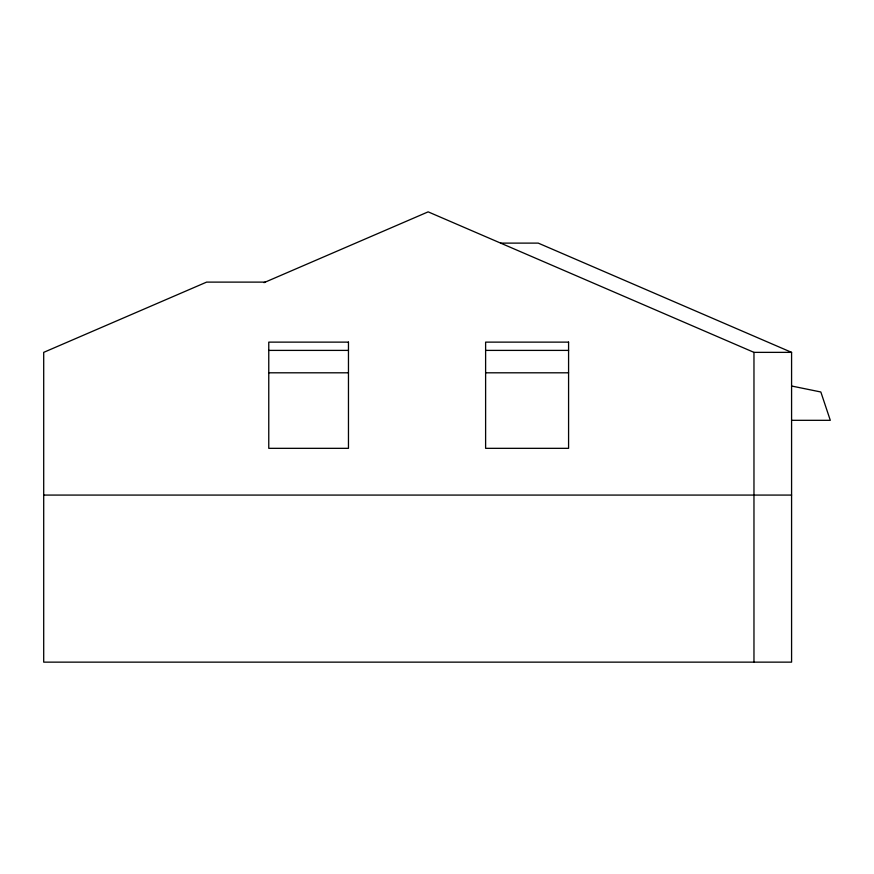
<?xml version="1.0" encoding="UTF-8"?>
<svg xmlns="http://www.w3.org/2000/svg" width="874" height="874" viewBox="0 0 874 874"><rect width="100%" height="100%" fill="white"/><g stroke="black" fill="none" stroke-linecap="round" stroke-linejoin="round"><path stroke-width="1.31" d="M263.992 282.652L428.151 211.858L753.967 352.364L791.582 352.364L791.582 662.142L43.7 662.142L43.7 352.364L206.603 282.116L265.237 282.116M500.616 243.114L538.231 243.114L791.582 352.364M268.766 350.398L348.464 350.398M485.616 350.398L568.581 350.398M268.766 372.805L348.464 372.805M485.616 372.805L568.581 372.805M791.582 420.318L830.3 420.318L820.839 391.989L791.582 386.013M43.7 495.077L791.582 495.077M753.967 352.364L753.967 662.142M348.464 342.127L268.766 342.127L268.766 448.329L348.464 448.329L348.464 342.127M568.581 342.127L485.616 342.127L485.616 448.329L568.581 448.329L568.581 342.127"/></g></svg>
